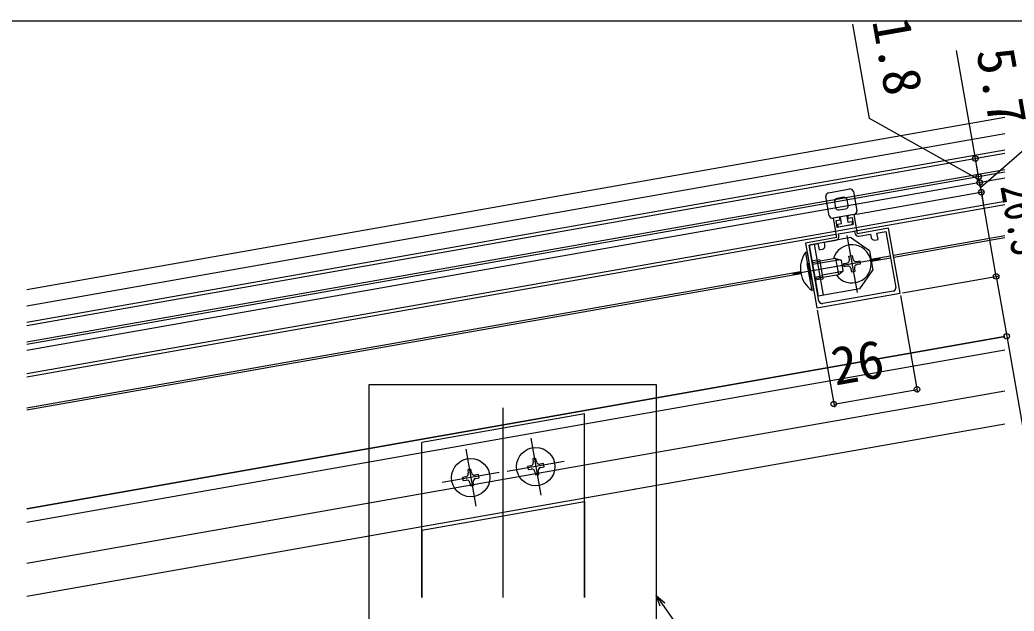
# Model space of a CAD drawing. Units: millimetres, scale not verified. Extents: x -700 to 700, y -1044 to 1037.
# Drawn here: x -71.4 to 234.4, y 574.8 to 756.7 of the extents above; entities that cross this region are included whole.
import ezdxf
from ezdxf.enums import TextEntityAlignment as Align

# ---------------------------------------------------------------- set-up
doc = ezdxf.new("R2010")
doc.units = ezdxf.units.MM
doc.header["$LTSCALE"] = 6
for name, color, linetype in [('0-3_YKK_11', 7, 'Continuous'), ('0-4_YKK_12', 2, 'Continuous'), ('0-5_YKK_13', 4, 'Continuous'), ('0-6_YKK_D', 6, 'Continuous')]:
    doc.layers.add(name, color=color, linetype=linetype)
doc.styles.add('ＭＳ ゴシック', font='')
doc.styles.get('ＭＳ ゴシック').set_extended_font_data('MS Gothic')

msp = doc.modelspace()

# ---------------------------------------------------------------- linework, layer by layer
at = {"layer": '0-3_YKK_11'}
msp.add_line((197.158, 673.185), (175.492, 669.365), dxfattribs=at)
msp.add_lwpolyline([(173.696, 668.033), (199.301, 672.548), (195.776, 692.539), (186.223, 690.855), (185.181, 696.764), (183.163, 696.408), (183.301, 695.62), (184.532, 695.837), (184.914, 693.67), (179.99, 692.802), (179.608, 694.969), (180.839, 695.186), (180.7, 695.974), (178.682, 695.618), (179.724, 689.709), (170.171, 688.024)], close=True, dxfattribs=at)
for points in [[(180.459, 690.143), (180.338, 690.833), (185.262, 691.701), (185.383, 691.011)], [(191.535, 688.948), (192.52, 689.122), (192.173, 691.092), (194.93, 691.578), (197.969, 674.344)], [(174.333, 670.176), (171.295, 687.41), (174.052, 687.896), (174.399, 685.927), (175.384, 686.1)], [(176.195, 687.259), (176.022, 688.244), (179.567, 688.869)], [(186.658, 690.119), (190.203, 690.744), (190.377, 689.759)]]:
    msp.add_lwpolyline(points, dxfattribs=at)
for centre, radius, start, end in [((186.467, 691.202), 1.1, 190.00001, 279.99999), ((179.376, 689.952), 1.1, 280.00001, 9.99999), ((191.361, 689.933), 1, 190.00001, 279.99999), ((175.211, 687.085), 1, 280.00001, 9.99999), ((196.984, 674.17), 1, 280.00001, 9.99999), ((175.318, 670.35), 1, 190.00001, 279.99999)]:
    msp.add_arc(centre, radius, start, end, dxfattribs=at)
at = {"layer": '0-4_YKK_12'}
for p, q in [((-69.225, 673.742), (231.48, 726.765)), ((-69.225, 668.677), (231.48, 721.699)), ((-69.225, 663.689), (231.48, 716.712)), ((231.48, 715.589), (-69.225, 662.567)), ((231.48, 710.512), (-69.225, 657.49)), ((184.967, 691.649), (231.48, 699.85)), ((-69.225, 646.828), (179.55, 690.694)), ((182.956, 690.38), (186.047, 672.851)), ((231.48, 690.204), (197.252, 684.168)), ((231.48, 689.595), (197.356, 683.578)), ((193.266, 683.161), (175.737, 680.07)), ((196.267, 683.995), (190.358, 682.953)), ((196.371, 683.404), (190.462, 682.362)), ((168.698, 679.134), (-69.225, 637.181)), ((184.009, 681.529), (166.299, 678.406)), ((168.802, 678.543), (-69.225, 636.572)), ((231.48, 659.233), (-69.225, 606.211)), ((231.48, 659.233), (-69.225, 606.211)), ((-69.225, 606.211), (231.48, 659.233)), ((-69.225, 602.149), (231.48, 655.172)), ((77.26, 578.948), (77.26, 637.354)), ((102.26, 635.448), (52.26, 626.632)), ((102.26, 578.948), (102.26, 635.448)), ((85.714, 628.002), (88.805, 610.473)), ((52.26, 578.948), (52.26, 626.632)), ((65.714, 624.623), (68.805, 607.093)), ((96.025, 620.783), (78.495, 617.692)), ((76.025, 617.403), (58.495, 614.312)), ((52.26, 599.723), (102.26, 608.539)), ((102.26, 608.539), (102.26, 578.948)), ((52.26, 599.723), (52.26, 578.948))]:
    msp.add_line(p, q, dxfattribs=at)
msp.add_lwpolyline([(36.062, 644.467), (124.306, 644.467), (124.297, 492.367), (36.053, 492.367)], close=True, dxfattribs=at)
msp.add_lwpolyline([(231.48, 632.324), (102.327, 609.551), (52.26, 600.723), (-69.225, 579.302)], dxfattribs=at)
msp.add_arc((207.156, 106.614), 513.5, 100, 100.04163, dxfattribs=at)
at = {"layer": '0-5_YKK_13'}
for p, q in [((231.48, 709.801), (-69.225, 656.779)), ((231.48, 707.974), (-69.225, 654.951)), ((177.292, 703.496), (183.792, 704.642)), ((184.951, 703.831), (185.993, 697.922)), ((177.523, 696.429), (176.481, 702.338)), ((179.128, 700.571), (179.406, 698.995)), ((179.376, 691.678), (231.48, 700.866)), ((181.909, 702.076), (179.94, 701.729)), ((183.345, 699.689), (183.068, 701.265)), ((180.565, 698.184), (182.534, 698.531)), ((185.181, 696.764), (178.682, 695.618)), ((-69.225, 647.843), (179.376, 691.678)), ((184.097, 689.668), (171.295, 687.41)), ((189.889, 685.612), (184.097, 689.668)), ((170.674, 685.169), (170.173, 685.08)), ((170.173, 685.08), (171.632, 676.808)), ((170.674, 685.169), (172.133, 676.896)), ((171.295, 687.41), (174.073, 671.653)), ((172.87, 687.688), (175.649, 671.931)), ((189.889, 685.612), (190.931, 679.703)), ((172.724, 673.548), (171.265, 681.82)), ((173.739, 682.764), (172.163, 682.486)), ((172.25, 681.994), (174.712, 682.428)), ((172.337, 681.501), (174.799, 681.936)), ((173.739, 682.764), (174.625, 682.92)), ((175.667, 677.011), (174.625, 682.92)), ((179.439, 683.261), (174.712, 682.428)), ((180.922, 682.859), (174.825, 681.784)), ((179.439, 683.261), (180.307, 678.337)), ((179.439, 683.261), (181.252, 682.769)), ((181.842, 679.42), (181.252, 682.769)), ((172.222, 673.459), (170.764, 681.732)), ((181.563, 679.223), (175.466, 678.148)), ((180.307, 678.337), (181.842, 679.42)), ((183.111, 680.863), (182.126, 680.689)), ((186.875, 673.911), (190.931, 679.703)), ((173.031, 677.562), (175.493, 677.996)), ((173.118, 677.07), (175.58, 677.504)), ((174.78, 676.855), (173.205, 676.577)), ((174.78, 676.855), (175.667, 677.011)), ((175.58, 677.504), (180.307, 678.337)), ((172.724, 673.548), (172.222, 673.459)), ((186.875, 673.911), (174.073, 671.653)), ((231.48, 642.479), (-69.225, 589.457)), ((85.696, 619.469), (84.711, 619.296)), ((88.824, 619.006), (89.809, 619.179)), ((65.696, 616.09), (64.711, 615.916)), ((68.824, 615.626), (69.809, 615.799))]:
    msp.add_line(p, q, dxfattribs=at)
for points in [[(182.916, 696.364), (183.264, 694.395), (184.445, 694.603), (184.619, 693.618), (180.286, 692.854), (180.112, 693.839), (181.294, 694.047), (180.947, 696.017)], [(182.126, 680.689), (181.953, 681.674), (182.937, 681.847)], [(183.749, 683.006), (183.575, 683.991), (184.56, 684.164), (184.733, 683.18)], [(185.892, 682.368), (186.877, 682.542), (187.05, 681.557), (186.066, 681.384)], [(185.254, 680.225), (185.428, 679.24), (184.443, 679.067), (184.27, 680.052)], [(87.492, 620.801), (87.318, 621.786), (86.333, 621.613), (86.507, 620.628)], [(67.492, 617.422), (67.318, 618.407), (66.333, 618.233), (66.507, 617.248)], [(84.711, 619.296), (84.885, 618.311), (85.869, 618.485)], [(87.028, 617.673), (87.202, 616.689), (88.186, 616.862), (88.013, 617.847)], [(89.809, 619.179), (89.635, 620.164), (88.65, 619.99)], [(64.711, 615.916), (64.885, 614.931), (65.869, 615.105)], [(69.809, 615.799), (69.635, 616.784), (68.65, 616.611)], [(67.028, 614.294), (67.202, 613.309), (68.186, 613.483), (68.013, 614.467)]]:
    msp.add_lwpolyline(points, dxfattribs=at)
for centre in [(87.26, 619.237), (67.26, 615.858)]:
    msp.add_circle(centre, 5.9, dxfattribs=at)
for centre, radius, start, end in [((177.466, 702.511), 1, 99.99998, 190.00002), ((183.966, 703.657), 1, 9.99998, 99.99998), ((180.113, 700.744), 1, 99.99998, 190.00002), ((182.083, 701.091), 1, 10, 99.99998), ((180.391, 699.168), 1, 190.00002, 280), ((182.361, 699.516), 1, 280, 10), ((185.008, 697.749), 1, 280, 10), ((178.508, 696.602), 1, 190.00002, 280), ((176.852, 680.267), 8.232, 144.2189, 235.7811), ((184.501, 681.616), 5.9, 215.07023, 164.92977), ((182.764, 682.832), 1, 280, 10), ((185.718, 683.353), 1, 190, 280), ((183.285, 679.878), 1, 10, 100), ((186.239, 680.399), 1, 100, 190), ((88.477, 620.975), 1, 190, 280), ((85.522, 620.454), 1, 280, 10), ((86.043, 617.5), 1, 10, 100), ((88.998, 618.021), 1, 100, 190), ((65.522, 617.075), 1, 280, 10), ((66.043, 614.12), 1, 10, 100), ((68.477, 617.595), 1, 190, 280), ((68.998, 614.641), 1, 100, 190)]:
    msp.add_arc(centre, radius, start, end, dxfattribs=at)
at = {"layer": '0-6_YKK_D'}
for p, q in [((398.02, 756.3), (-528.991, 756.3)), ((223.445, 708.385), (222.854, 711.733)), ((223.757, 706.612), (223.167, 709.96)), ((223.757, 706.612), (223.445, 708.385)), ((223.757, 706.612), (223.445, 708.385)), ((224.278, 703.658), (223.757, 706.612)), ((185.871, 696.885), (225.263, 703.831)), ((185.871, 696.885), (225.263, 703.831)), ((224.278, 703.658), (224.869, 700.309)), ((228.845, 677.757), (224.278, 703.658)), ((199.99, 672.669), (229.83, 677.931)), ((199.99, 672.669), (229.83, 677.931)), ((199.422, 671.858), (204.684, 642.019)), ((173.817, 667.343), (179.079, 637.504)), ((178.905, 638.489), (204.51, 643.003))]:
    msp.add_line(p, q, dxfattribs=at)
for points in [[(223.601, 707.498), (189.892, 726.328), (184.778, 755.335)], [(224.018, 705.135), (258.328, 735.003), (255.849, 749.059)], [(223.445, 708.385), (222.455, 713.998), (216.592, 747.249)], [(224.278, 703.658), (223.757, 706.612), (224.348, 703.264)], [(228.845, 677.757), (232.092, 659.341), (239.755, 615.884)], [(125.506, 576.335), (124.302, 579.642), (126.998, 577.38)], [(124.302, 579.642), (126.252, 576.857), (142.401, 553.794), (329.84, 553.794)]]:
    msp.add_lwpolyline(points, dxfattribs=at)
for centre in [(222.455, 713.998), (223.445, 708.385), (223.445, 708.385), (223.757, 706.612), (223.757, 706.612), (224.278, 703.658), (224.278, 703.658), (228.845, 677.757), (228.845, 677.757), (232.092, 659.341), (204.51, 643.003), (178.905, 638.489)]:
    msp.add_circle(centre, 0.85, dxfattribs=at)

# ---------------------------------------------------------------- texts
at = {"layer": '0-6_YKK_D', "style": 'ＭＳ ゴシック'}
for s, rotation, p in [('1.8', 280, (187.248, 755.724)), ('5.7', 280, (219.283, 746.385)), ('26', 10, (179.946, 640.703))]:
    msp.add_text(s, height=11.73, rotation=rotation, dxfattribs=at).set_placement(p, align=Align.BOTTOM_LEFT)
at = {"layer": '0-6_YKK_D', "style": 'ＭＳ ゴシック', "width": 0.7}
msp.add_text('26.3', height=11.73, rotation=280, dxfattribs=at).set_placement((226.615, 704.803), align=Align.BOTTOM_LEFT)

doc.saveas('drawing.dxf')
